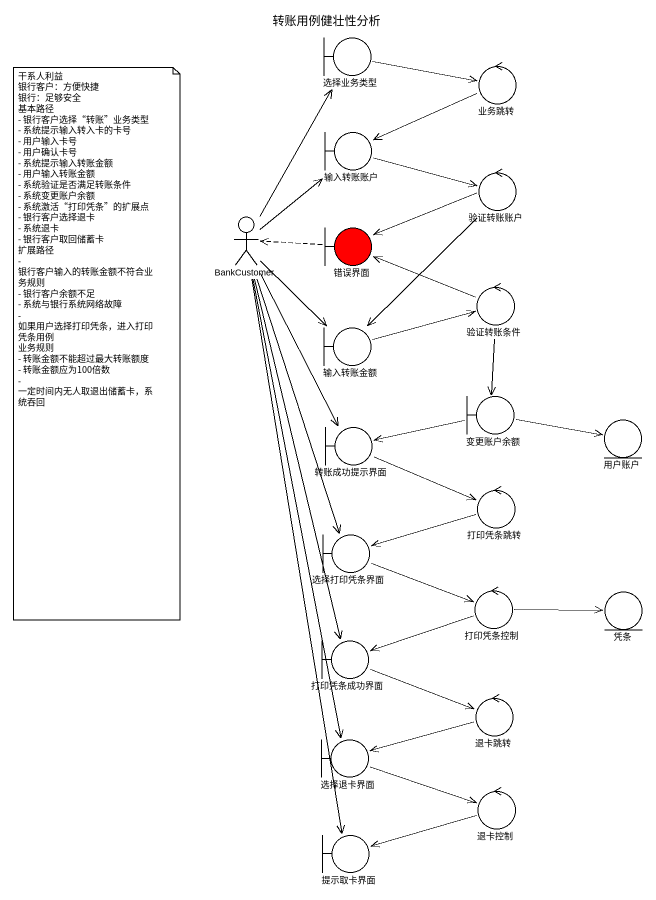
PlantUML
@startuml
title 转账用例健壮性分析
boundary 选择业务类型
control 业务跳转
boundary 输入转账账户
control 验证转账账户
actor BankCustomer
boundary 错误界面 #FF0000
control 验证转账条件
boundary 输入转账金额
boundary 变更账户余额
boundary 转账成功提示界面
entity 用户账户
control 打印凭条跳转
boundary 选择打印凭条界面
control 打印凭条控制
entity 凭条
boundary 打印凭条成功界面
control 退卡跳转
boundary 选择退卡界面
control 退卡控制
boundary 提示取卡界面
选择业务类型 -right-> 业务跳转
业务跳转 -left-> 输入转账账户
输入转账账户 -right-> 验证转账账户
验证转账账户 -left-> 错误界面
验证转账账户 --> 输入转账金额
BankCustomer -up-> 选择业务类型
BankCustomer -up-> 输入转账账户
BankCustomer --> 输入转账金额
BankCustomer --> 转账成功提示界面
BankCustomer --> 选择打印凭条界面
BankCustomer --> 打印凭条成功界面
BankCustomer --> 选择退卡界面
BankCustomer --> 提示取卡界面
错误界面 .left.> BankCustomer
验证转账条件 -left-> 错误界面
验证转账条件 --> 变更账户余额
输入转账金额 -right-> 验证转账条件
变更账户余额 -left-> 转账成功提示界面
变更账户余额 -right-> 用户账户
转账成功提示界面 -right-> 打印凭条跳转
打印凭条跳转 -left-> 选择打印凭条界面
选择打印凭条界面 -right-> 打印凭条控制
打印凭条控制 -right-> 凭条
打印凭条控制 -left-> 打印凭条成功界面
打印凭条成功界面 -right-> 退卡跳转
退卡跳转 -left-> 选择退卡界面
选择退卡界面 -right-> 退卡控制
退卡控制 -left-> 提示取卡界面
note as N1
  干系人利益
  银行客户：方便快捷
  银行：足够安全
  基本路径
  - 银行客户选择“转账”业务类型
  - 系统提示输入转入卡的卡号
  - 用户输入卡号
  - 用户确认卡号
  - 系统提示输入转账金额
  - 用户输入转账金额
  - 系统验证是否满足转账条件
  - 系统变更账户余额
  - 系统激活“打印凭条”的扩展点
  - 银行客户选择退卡
  - 系统退卡
  - 银行客户取回储蓄卡
  扩展路径
  - 银行客户输入的转账金额不符合业务规则
  - 银行客户余额不足
  - 系统与银行系统网络故障
  - 如果用户选择打印凭条，进入打印凭条用例
  业务规则
  - 转账金额不能超过最大转账额度
  - 转账金额应为100倍数
  - 一定时间内无人取退出储蓄卡，系统吞回
end note
@enduml
